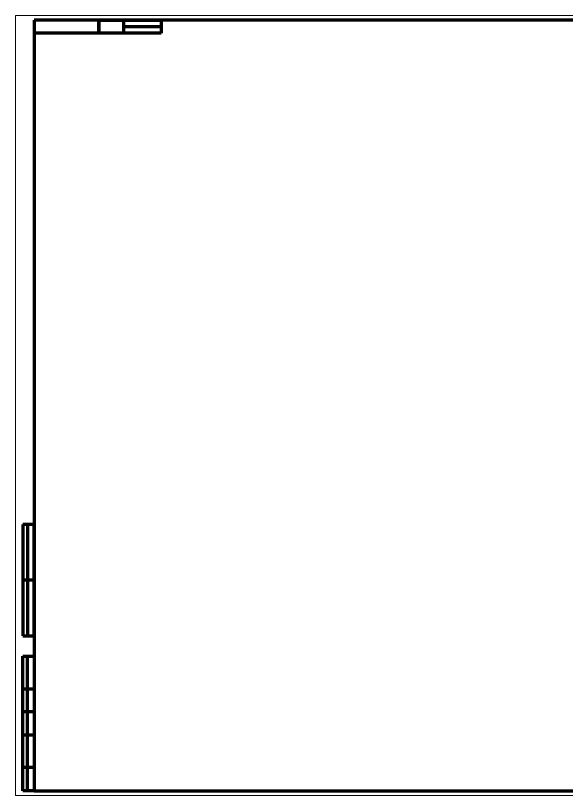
# Model space of a CAD drawing. Header units: millimetres. Extents: x 0 to 1189, y 0 to 841.
# Drawn here: x 0 to 594, y 0 to 841 of the extents above; entities that cross this region are included whole.
import ezdxf

# ---------------------------------------------------------------- set-up
doc = ezdxf.new("R2010")
doc.units = ezdxf.units.MM
doc.layers.get('0').update_dxf_attribs({"linetype": 'CONTINUOUS', "lineweight": 0})

# ---------------------------------------------------------------- blocks, each defined once
blk = doc.blocks.new('left_field001')
at = {"lineweight": 70}
for p, q in [((-12, 0), (-12, 145)), ((-12, 145), (0, 145)), ((-7, 0), (-7, 145)), ((0, 145), (0, 0)), ((-12, 110), (0, 110)), ((0, 85), (-12, 85)), ((0, 60), (-12, 60)), ((0, 25), (-12, 25)), ((0, 0), (-12, 0))]:
    blk.add_line(p, q, dxfattribs=at)
blk = doc.blocks.new('high_field001')
at = {"lineweight": 70}
for p, q in [((0, 0), (67, 0)), ((0, -14), (0, 0)), ((67, 0), (67, -14)), ((27, -14), (27, 0)), ((67, -7), (27, -7)), ((67, -14), (0, -14))]:
    blk.add_line(p, q, dxfattribs=at)
blk = doc.blocks.new('left_field002')
at = {"lineweight": 70}
for p, q in [((0, 287), (-12, 287)), ((-12, 287), (-12, 167)), ((-7, 287), (-7, 167)), ((0, 167), (0, 287)), ((0, 227), (-12, 227)), ((-12, 167), (0, 167))]:
    blk.add_line(p, q, dxfattribs=at)
blk.add_line((0, 0), (0, 287))

msp = doc.modelspace()

# ---------------------------------------------------------------- linework, layer by layer
for p, q in [((1189, 841), (0, 841)), ((0, 841), (0, 0)), ((0, 0), (1189, 0))]:
    msp.add_line(p, q)
at = {"lineweight": 70}
for p, q in [((1184, 836), (20, 836)), ((20, 836), (20, 5)), ((90, 836), (90, 822)), ((90, 822), (20, 822)), ((20, 5), (1184, 5))]:
    msp.add_line(p, q, dxfattribs=at)

# ---------------------------------------------------------------- block references
for name, p in [('high_field001', (90, 836)), ('left_field002', (20, 5)), ('left_field001', (20, 5))]:
    msp.add_blockref(name, p)

doc.saveas('drawing.dxf')
